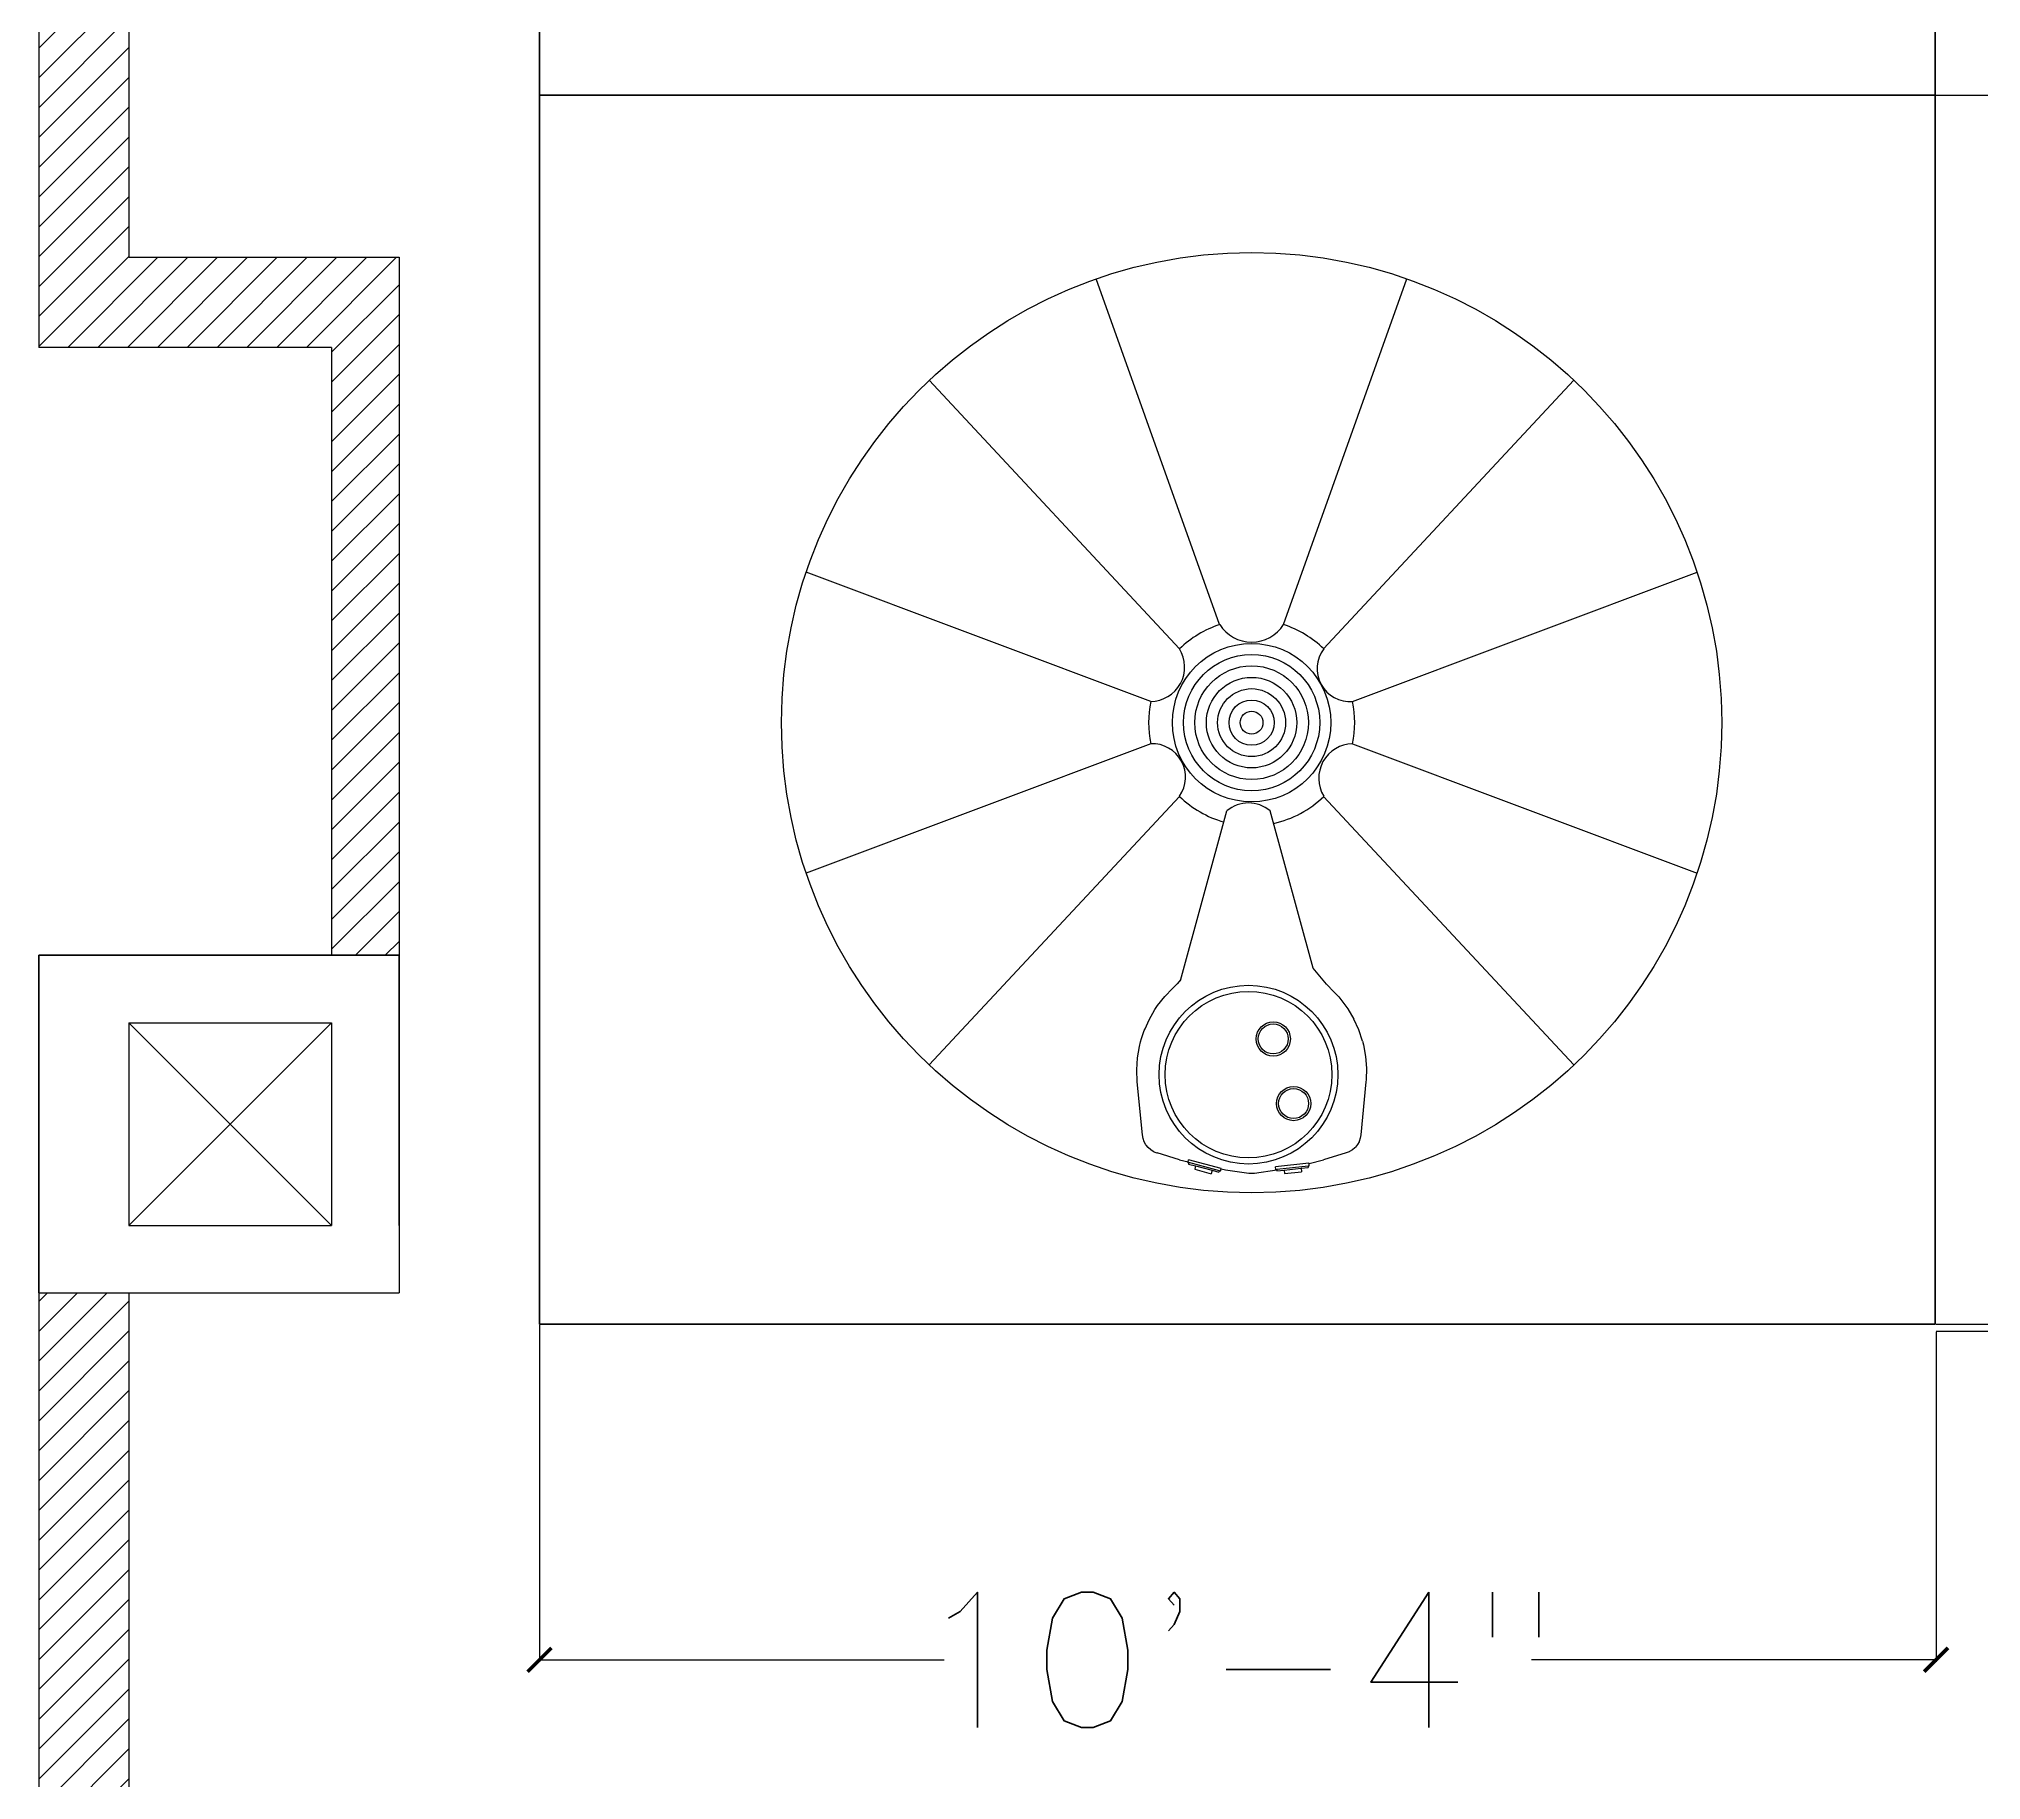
# Model space of a CAD drawing. Header units: inches. Extents: x 474 to 5633, y -332 to 1348.
# Drawn here: x 1573.3 to 1745.9, y -118.5 to 36.2 of the extents above; entities that cross this region are included whole.
import ezdxf

# ---------------------------------------------------------------- set-up
doc = ezdxf.new("R2010")
doc.units = ezdxf.units.IN
doc.header["$LTSCALE"] = 20
doc.header["$MEASUREMENT"] = 0
for name, color, linetype, plot in [('Dimensions', 9, 'Continuous', False), ('Hatches', 3, 'Continuous', False), ('Pillars', 200, 'Continuous', False)]:
    doc.layers.add(name, color=color, linetype=linetype, plot=plot)
doc.layers.add('Edges', color=7, linetype='Continuous')
doc.layers.add('wall', color=7, linetype='Continuous', lineweight=40)
doc.styles.get("Standard").update_dxf_attribs({"font": 'txt.shx', "height": 12})
doc.dimstyles.new('iut', dxfattribs={"dimtxt": 0.18, "dimasz": 2.1175, "dimexe": 0.18, "dimexo": 0.0625, "dimgap": 0.09, "dimtad": 0, "dimtih": 1, "dimtoh": 1, "dimzin": 0, "dimdsep": 46, "dimlunit": 4, "dimtxsty": 'Standard', "dimblk": 'ARCHTICK', "dimcen": 0.09, "dimadec": 0, "dimazin": 0, "dimtfac": 1, "dimtofl": 0, "dimtmove": 0, "dimatfit": 3, "dimldrblk": 'ARCHTICK', "dimfxl": 1, "dimtolj": 1, "dimtzin": 0, "dimarcsym": 0})

# ---------------------------------------------------------------- blocks, each defined once
blk = doc.blocks.new('Rain Water Harvesting Tank pl')
at = {"layer": 'Edges'}
for p, q in [((99.09, 172.35), (88.12, 203.06)), ((104.76, 172.35), (115.73, 203.06)), ((95.52, 170.18), (73.29, 194.05)), ((108.33, 170.18), (130.57, 194.05)), ((92.96, 165.51), (62.35, 177)), ((110.9, 165.51), (141.51, 177)), ((92.96, 161.76), (62.35, 150.27)), ((110.9, 161.76), (141.51, 150.27)), ((95.52, 157.08), (73.29, 133.22)), ((108.33, 157.08), (130.57, 133.22)), ((95.62, 140.73), (99.72, 155.79)), ((107.39, 141.81), (103.59, 155.79)), ((108.57, 140.39), (107.39, 141.81)), ((94.91, 140.02), (94.23, 139.31)), ((94.91, 140.02), (95, 140.1)), ((95, 140.1), (95.62, 140.73)), ((95.64, 140.82), (95.32, 140.43)), ((108.9, 140.06), (108.57, 140.39)), ((108.94, 140.02), (108.9, 140.06)), ((108.94, 140.02), (109.67, 139.27)), ((92.82, 137.24), (93.34, 138.15)), ((93.34, 138.15), (93.58, 138.49)), ((93.58, 138.49), (94.23, 139.31)), ((109.67, 139.27), (110.31, 138.44)), ((110.31, 138.44), (110.48, 138.2)), ((110.48, 138.2), (111.01, 137.29)), ((92.39, 136.28), (92.46, 136.44)), ((92.46, 136.44), (92.82, 137.24)), ((111.45, 136.33), (111.01, 137.29)), ((91.79, 133.84), (91.97, 134.87)), ((91.97, 134.87), (92.07, 135.28)), ((92.07, 135.28), (92.16, 135.58)), ((92.16, 135.58), (92.39, 136.28)), ((111.78, 135.33), (111.45, 136.33)), ((111.78, 135.33), (111.86, 135.01)), ((111.86, 135.01), (112.05, 133.97)), ((91.73, 132.79), (91.79, 133.84)), ((112.05, 133.97), (112.13, 132.93)), ((112.13, 132.93), (112.1, 131.89)), ((91.77, 131.73), (91.73, 132.79)), ((92.22, 127.01), (91.77, 131.73)), ((112.09, 131.73), (111.64, 127.01)), ((112.1, 131.89), (112.09, 131.73)), ((92.28, 126.68), (92.22, 127.01)), ((92.39, 126.39), (92.28, 126.68)), ((92.53, 126.13), (92.39, 126.39)), ((92.56, 126.1), (92.53, 126.13)), ((92.74, 125.88), (92.56, 126.1)), ((111.33, 126.14), (111.15, 125.92)), ((111.47, 126.4), (111.33, 126.14)), ((111.49, 126.43), (111.47, 126.4)), ((111.58, 126.71), (111.49, 126.43)), ((111.64, 127.01), (111.58, 126.71)), ((92.97, 125.69), (92.74, 125.88)), ((93, 125.66), (92.97, 125.69)), ((93.25, 125.51), (93, 125.66)), ((93.25, 125.51), (93.52, 125.4)), ((93.52, 125.4), (93.53, 125.4)), ((95.53, 124.8), (93.53, 125.4)), ((95.53, 124.8), (96.28, 124.61)), ((96.27, 124.56), (96.28, 124.61)), ((96.27, 124.56), (96.36, 124.54)), ((96.28, 124.61), (96.33, 124.8)), ((99.23, 124.03), (96.33, 124.8)), ((96.36, 124.54), (96.33, 124.41)), ((96.33, 124.41), (96.95, 124.25)), ((99.07, 123.81), (96.36, 124.54)), ((107.02, 124.49), (104.04, 124.17)), ((105.92, 124.37), (105.93, 124.37)), ((107.03, 124.47), (107.02, 124.49)), ((107.03, 124.47), (108.33, 124.8)), ((107.05, 124.25), (107.03, 124.47)), ((110.33, 125.4), (108.33, 124.8)), ((110.59, 125.5), (110.33, 125.4)), ((110.63, 125.52), (110.59, 125.5)), ((110.88, 125.68), (110.63, 125.52)), ((111.1, 125.87), (110.88, 125.68)), ((111.15, 125.92), (111.1, 125.87)), ((96.95, 124.25), (96.87, 123.95)), ((96.87, 123.95), (98.34, 123.55)), ((96.95, 124.25), (98.42, 123.86)), ((98.42, 123.86), (98.34, 123.55)), ((98.42, 123.86), (99.03, 123.69)), ((99.07, 123.81), (99.03, 123.69)), ((99.17, 123.79), (99.07, 123.81)), ((99.17, 123.79), (99.22, 123.98)), ((99.22, 123.98), (99.23, 124.03)), ((99.22, 123.98), (99.6, 123.9)), ((99.6, 123.9), (101.67, 123.61)), ((101.67, 123.61), (101.93, 123.6)), ((101.93, 123.6), (102.18, 123.61)), ((102.18, 123.61), (104.17, 123.89)), ((104.07, 123.93), (104.04, 124.17)), ((104.07, 123.93), (104.17, 123.94)), ((106.95, 124.24), (104.17, 123.94)), ((104.17, 123.94), (104.17, 123.89)), ((104.17, 123.89), (104.18, 123.81)), ((104.18, 123.81), (104.82, 123.88)), ((104.82, 123.88), (106.33, 124.04)), ((104.82, 123.88), (104.85, 123.57)), ((104.85, 123.57), (106.36, 123.73)), ((106.33, 124.04), (106.96, 124.11)), ((106.33, 124.04), (106.36, 123.73)), ((107.05, 124.25), (106.95, 124.24)), ((106.95, 124.24), (106.96, 124.11))]:
    blk.add_line(p, q, dxfattribs=at)
for centre, radius in [((101.93, 163.63), 41.77), ((101.93, 163.63), 7.04), ((101.93, 163.63), 6.05), ((101.93, 163.63), 5.05), ((101.93, 163.63), 4.02), ((101.93, 163.63), 3.02), ((101.93, 163.63), 2.01), ((101.93, 163.63), 1.01), ((101.65, 132.36), 7.94), ((101.65, 132.36), 7.4), ((103.85, 135.53), 1.52), ((103.85, 135.53), 1.33), ((105.66, 129.79), 1.52), ((105.66, 129.79), 1.33)]:
    blk.add_circle(centre, radius, dxfattribs=at)
for centre, radius, start, end in [((101.93, 163.63), 9.16, 108.0339, 134.3574), ((101.93, 174.16), 3.37, 212.5796, 327.4204), ((101.93, 163.63), 9.16, 45.6426, 71.9661), ((92.92, 168.57), 3.06, 270.7452, 31.8042), ((110.66, 168.42), 2.92, 142.8777, 274.5728), ((101.93, 163.63), 9.16, 168.1921, 191.8079), ((101.93, 163.63), 9.16, 348.1921, 11.8079), ((93.09, 158.79), 2.97, 324.988, 92.4625), ((110.96, 158.69), 3.07, 91.1317, 211.4177), ((101.93, 163.63), 9.16, 225.6426, 254.3545), ((101.93, 163.63), 9.16, 282.3441, 314.3574), ((101.65, 153.53), 2.97, 49.4192, 130.5808)]:
    blk.add_arc(centre, radius, start, end, dxfattribs=at)
blk = doc.blocks.new('_ArchTick')
at = {"color": 0, "linetype": 'ByBlock', "const_width": 0.15}
blk.add_lwpolyline([(-0.5, -0.5), (0.5, 0.5)], dxfattribs=at)
blk = doc.blocks.new('*D89')
at = {"layer": 'Defpoints', "color": 0, "transparency": 16777216}
for p in [(1741.82, 249.55), (1741.82, -77.99), (1815.12, -77.99)]:
    blk.add_point(p, dxfattribs=at)
at = {"layer": 'Dimensions', "color": 0, "lineweight": -2, "transparency": 16777216}
for p, q in [((1741.89, 249.55), (1815.3, 249.55)), ((1815.12, 249.55), (1815.12, 99.87)), ((1815.12, -77.99), (1815.12, 71.69)), ((1741.89, -77.99), (1815.3, -77.99))]:
    blk.add_line(p, q, dxfattribs=at)
at = {"layer": 'Dimensions', "color": 0, "lineweight": -2, "transparency": 16777216, "xscale": 2.1175, "yscale": 2.1175, "zscale": 2.1175}
for p, rotation in [((1815.12, 249.55), 90), ((1815.12, -77.99), 270)]:
    blk.add_blockref('_ArchTick', p, dxfattribs=dict(at, rotation=rotation))
at = {"layer": 'Dimensions', "color": 0, "transparency": 16777216, "insert": (1815.12, 85.78), "char_height": 12, "attachment_point": 5}
blk.add_mtext('\\A1;27\'-3{\\H1.000000x;\\S1/2;}"', dxfattribs=at)
blk = doc.blocks.new('*D90')
at = {"layer": 'Defpoints', "color": 0, "transparency": 16777216}
for p in [(1741.82, 31.19), (1741.82, -78.61), (1778.59, -78.61)]:
    blk.add_point(p, dxfattribs=at)
at = {"layer": 'Dimensions', "color": 0, "lineweight": -2, "transparency": 16777216}
for p, q in [((1741.89, 31.19), (1778.77, 31.19)), ((1778.59, 31.19), (1778.59, -9.62)), ((1778.59, -78.61), (1778.59, -37.8)), ((1741.89, -78.61), (1778.77, -78.61))]:
    blk.add_line(p, q, dxfattribs=at)
at = {"layer": 'Dimensions', "color": 0, "lineweight": -2, "transparency": 16777216, "xscale": 2.1175, "yscale": 2.1175, "zscale": 2.1175}
for p, rotation in [((1778.59, 31.19), 90), ((1778.59, -78.61), 270)]:
    blk.add_blockref('_ArchTick', p, dxfattribs=dict(at, rotation=rotation))
at = {"layer": 'Dimensions', "color": 0, "transparency": 16777216, "insert": (1778.59, -23.71), "char_height": 12, "attachment_point": 5}
blk.add_mtext('\\A1;9\'-1{\\H1.000000x;\\S3/4;}"', dxfattribs=at)
blk = doc.blocks.new('*D91')
at = {"layer": 'Defpoints', "color": 0, "transparency": 16777216}
for p in [(1617.82, -77.99), (1741.89, -78.61), (1741.89, -107.82)]:
    blk.add_point(p, dxfattribs=at)
at = {"layer": 'Dimensions', "color": 0, "lineweight": -2, "transparency": 16777216}
for p, q in [((1617.82, -78.05), (1617.82, -108)), ((1741.89, -78.68), (1741.89, -108)), ((1617.82, -107.82), (1653.77, -107.82)), ((1741.89, -107.82), (1705.95, -107.82))]:
    blk.add_line(p, q, dxfattribs=at)
at = {"layer": 'Dimensions', "color": 0, "lineweight": -2, "transparency": 16777216, "xscale": 2.1175, "yscale": 2.1175, "zscale": 2.1175, "rotation": 180}
blk.add_blockref('_ArchTick', (1617.82, -107.82), dxfattribs=at)
at = {"layer": 'Dimensions', "color": 0, "lineweight": -2, "transparency": 16777216, "xscale": 2.1175, "yscale": 2.1175, "zscale": 2.1175}
blk.add_blockref('_ArchTick', (1741.89, -107.82), dxfattribs=at)
at = {"layer": 'Dimensions', "color": 0, "transparency": 16777216, "insert": (1679.86, -107.82), "char_height": 12, "attachment_point": 5}
blk.add_mtext('\\A1;10\'-4"', dxfattribs=at)

msp = doc.modelspace()

# ---------------------------------------------------------------- hatches: boundary and pattern name
at = {"layer": 'Hatches'}
h = msp.add_hatch(dxfattribs=at)
h.set_pattern_fill('ANSI31', color=256, scale=15, style=0)
h.paths.add_polyline_path([(1581.329, 406.779), (1749.329, 406.779), (1791.329, 406.779), (1797.329, 406.779), (1875.329, 406.779), (1881.329, 406.779), (1997.329, 406.779), (2003.329, 406.779), (2007.329, 406.779), (2007.329, 358.779), (2013.329, 358.779), (2013.329, 406.779), (2099.329, 406.779), (2105.329, 406.779), (2109.329, 406.779), (2109.329, 266.995), (2115.329, 266.995), (2115.329, 278.779), (2115.329, 284.779), (2115.329, 406.779), (2165.329, 406.779), (2171.329, 406.779), (2255.329, 406.779), (2465.329, 406.779), (2465.329, 244.779), (2473.329, 244.779), (2473.329, 414.779), (2429.329, 414.779), (1617.329, 414.779), (1573.329, 414.779), (1573.329, 244.779), (1581.329, 244.779)])
h.paths.add_polyline_path([(2473.329, 178.779), (2465.329, 178.779), (2447.329, 178.779), (2447.329, 214.779), (2441.329, 214.779), (2441.329, 178.779), (2441.329, 172.779), (2465.329, 172.779), (2465.329, 16.779), (2441.329, 16.779), (2441.329, 8.779), (2441.329, -45.221), (2447.329, -45.221), (2447.329, 8.779), (2465.329, 8.779), (2473.329, 8.779)])
h.paths.add_polyline_path([(2473.329, -165.221), (2473.329, -75.221), (2465.329, -75.221), (2465.329, -159.221), (2465.329, -237.221), (2399.329, -237.221), (2249.329, -237.221), (2249.329, -245.221), (2405.329, -245.221), (2473.329, -245.221)])
h.paths.add_polyline_path([(2183.329, -219.221), (2219.329, -219.221), (2219.329, -213.221), (2183.329, -213.221), (2177.329, -213.221), (2177.329, -237.221), (2027.329, -237.221), (2019.329, -237.221), (1869.329, -237.221), (1869.329, -213.221), (1863.329, -213.221), (1827.329, -213.221), (1827.329, -219.221), (1863.329, -219.221), (1863.329, -245.221), (2183.329, -245.221)])
h.paths.add_polyline_path([(1605.329, 16.779), (1581.329, 16.779), (1581.329, 172.779), (1605.329, 172.779), (1605.329, 178.779), (1605.329, 214.779), (1599.329, 214.779), (1599.329, 178.779), (1581.329, 178.779), (1573.329, 178.779), (1573.329, 8.779), (1599.329, 8.779), (1599.329, -45.221), (1605.329, -45.221)])
h.paths.add_polyline_path([(1581.329, -75.221), (1573.329, -75.221), (1573.329, -245.221), (1797.329, -245.221), (1797.329, -237.221), (1581.329, -237.221)])

# ---------------------------------------------------------------- linework, layer by layer
for p, q in [((1573.329, 178.779), (1573.329, 8.779)), ((1581.329, 172.779), (1581.329, 16.779)), ((1581.329, 16.779), (1605.329, 16.779)), ((1605.329, 16.779), (1605.329, -45.221)), ((1599.329, 8.779), (1573.329, 8.779)), ((1599.329, 8.779), (1599.329, -45.221)), ((1573.329, -45.221), (1573.329, -245.221)), ((1605.329, -45.221), (1573.329, -45.221)), ((1573.329, -45.221), (1573.329, -75.221)), ((1605.329, -69.221), (1605.329, -45.221)), ((1581.329, -51.221), (1599.329, -51.221)), ((1599.329, -51.221), (1599.329, -69.221)), ((1573.329, -75.221), (1581.329, -75.221)), ((1581.329, -75.221), (1581.329, -237.221))]:
    msp.add_line(p, q)
at = {"layer": 'Pillars'}
for p, q in [((1573.329, -75.221), (1573.329, -45.221)), ((1573.329, -45.221), (1605.329, -45.221)), ((1573.329, -75.221), (1573.329, -45.221)), ((1605.329, -45.221), (1605.329, -69.221)), ((1581.329, -51.221), (1599.329, -51.221)), ((1581.329, -51.221), (1599.329, -69.221)), ((1599.329, -51.221), (1581.329, -69.221)), ((1581.329, -51.221), (1581.329, -69.221)), ((1599.329, -51.221), (1599.329, -69.221)), ((1581.329, -69.221), (1599.329, -69.221)), ((1605.329, -69.221), (1605.329, -75.221)), ((1573.329, -75.221), (1605.329, -75.221))]:
    msp.add_line(p, q, dxfattribs=at)
at = {"layer": 'wall', "color": 170, "linetype": 'ByBlock'}
for points in [[(1617.825, 140.369), (1741.825, 140.369), (1741.825, 31.191), (1617.825, 31.191)], [(1617.825, 31.191), (1741.825, 31.191), (1741.825, -77.988), (1617.825, -77.988)]]:
    msp.add_lwpolyline(points, close=True, dxfattribs=at)

# ---------------------------------------------------------------- block references
msp.add_blockref('Rain Water Harvesting Tank pl', (1579.153, -188.193))

# ---------------------------------------------------------------- dimensions: what is measured, and where the dimension line sits
at = {"layer": 'Dimensions'}
for base, p1, p2, picture, middle in [((1815.115, -77.988), (1741.825, 249.548), (1741.825, -77.988), '*D89', (1815.115, 85.78)), ((1778.591, -78.613), (1741.825, 31.191), (1741.825, -78.613), '*D90', (1778.591, -23.711))]:
    dim = msp.add_linear_dim(base=base, p1=p1, p2=p2, angle=90, dimstyle='iut', dxfattribs=at)
    dim.commit()
    dim.dimension.update_dxf_attribs({"geometry": picture, "text_midpoint": middle})
dim = msp.add_linear_dim(base=(1741.887, -107.822), p1=(1617.825, -77.988), p2=(1741.887, -78.613), dimstyle='iut', dxfattribs=at)
dim.commit()
dim.dimension.update_dxf_attribs({"geometry": '*D91', "text_midpoint": (1679.856, -107.822)})

doc.saveas('drawing.dxf')
